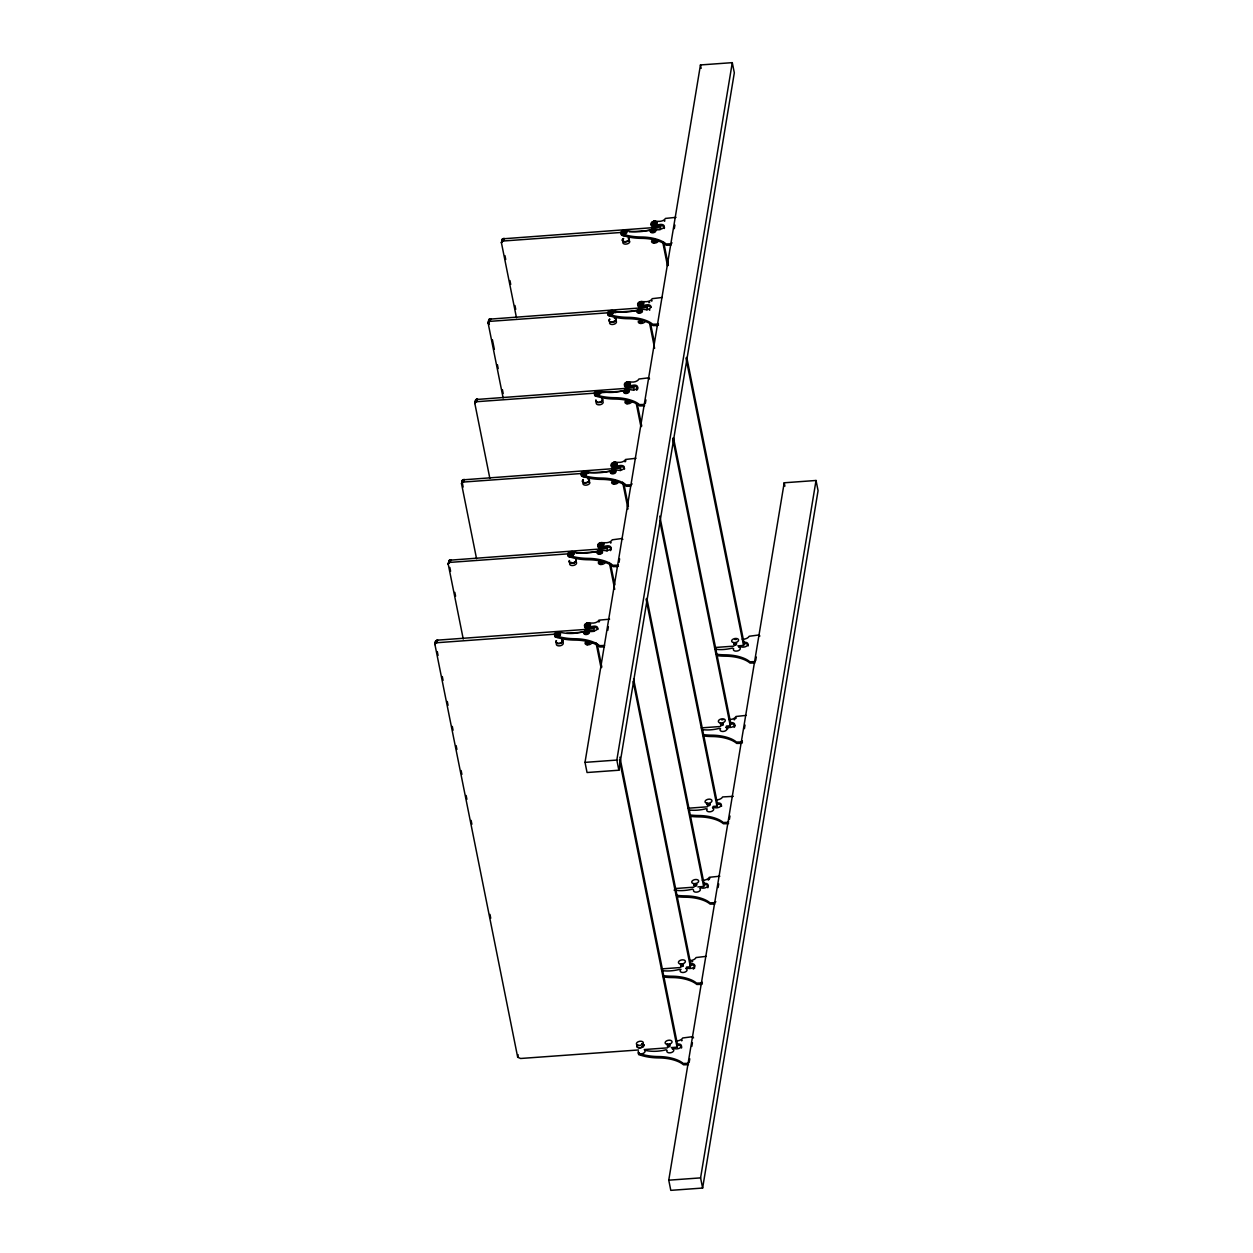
<?xml version="1.0" encoding="UTF-8"?>
<svg xmlns="http://www.w3.org/2000/svg" width="1253" height="1253" viewBox="0 0 1253 1253"><rect width="100%" height="100%" fill="white"/><g stroke="black" fill="none" stroke-linecap="round" stroke-linejoin="round"><path stroke-width="1.5" d="M638.435 1049.967L520.606 1058.487L517.693 1057.25L434.948 644.59L435.511 641.223L437.689 640.126L594.157 628.802L593.734 631.371L589.865 631.653M463.25 639.046L448.245 564.242L449.498 560.216L607.454 548.454L607.032 551.022M476.547 558.697L461.558 483.893L462.796 479.868L620.752 468.105L620.329 470.689M489.845 478.348L474.856 403.544L476.093 399.519L634.065 387.772L633.626 390.341M503.142 398L488.153 323.196L489.406 319.17L647.362 307.424L646.94 309.992M516.455 317.667L501.451 242.847L502.704 238.837L660.66 227.075L660.237 229.644L656.368 229.925M434.948 644.59L435.684 640.988M448.245 564.242L448.981 560.639M461.558 483.893L462.279 480.291M474.856 403.544L475.592 399.942M488.153 323.196L488.889 319.593M501.451 242.847L502.187 239.245M434.932 644.324L435.919 640.769M448.229 563.975L449.216 560.42M461.527 483.627L462.514 480.071M474.84 403.278L475.811 399.723M488.137 322.929L489.124 319.374M501.435 242.581L502.422 239.025M435.48 643.337L436.201 640.565M448.793 562.989L449.498 560.216M462.091 482.64L462.796 479.868M475.388 402.291L476.093 399.519M488.686 321.943L489.406 319.17M501.999 241.594L502.704 238.837M435.762 643.134L436.514 640.408M449.075 562.785L449.827 560.06M462.373 482.436L463.124 479.711M475.67 402.088L476.422 399.362M488.968 321.755L489.719 319.014M502.281 241.406L503.033 238.665M436.091 642.977L436.89 640.267M449.404 562.628L450.187 559.919M462.702 482.28L463.485 479.57M475.999 401.931L476.782 399.237M489.296 321.582L490.095 318.888M502.61 241.234L503.393 238.54M436.467 642.836L437.281 640.173M449.764 562.503L450.579 559.84M463.062 482.154L463.876 479.492M476.359 401.806L477.189 399.143M489.672 321.457L490.487 318.795M502.97 241.109L503.784 238.446M436.858 642.758L437.689 640.126M450.156 562.409L450.986 559.778M463.453 482.06L464.283 479.429M476.751 401.712L477.597 399.08M490.064 321.363L490.894 318.748M503.361 241.015L504.192 238.399M517.693 1057.25L518.115 1054.681M613.343 481.418L613.187 482.389A8.99 4.339 52.6 0 0 613.641 482.859L613.954 483.172A3.508 2.02 -11.3 0 0 615.239 483.078A9.194 1.864 -64.8 0 0 615.756 482.201L615.129 480.557L613.343 481.418L615.928 481.23M626.766 401.665L626.484 402.041A8.99 1.817 -64.8 0 0 626.766 401.665L627.142 400.302L626.484 402.041A8.99 4.339 52.6 0 0 626.939 402.511L627.252 402.824A3.508 2.02 -11.3 0 0 628.536 402.73A9.194 1.864 -64.8 0 0 629.069 401.853L628.442 400.208L628.583 401.54A8.99 4.339 52.6 0 0 629.069 401.853M640.064 321.316L639.782 321.692A8.99 1.817 -64.8 0 0 640.064 321.316L640.44 319.954L639.782 321.692A8.99 4.339 52.6 0 0 640.236 322.162L640.549 322.475A3.508 2.02 -11.3 0 0 641.849 322.381A9.194 1.864 -64.8 0 0 642.366 321.504L641.74 319.86L641.881 321.191A8.99 4.339 52.6 0 0 642.366 321.504M653.377 240.968L653.079 241.343A8.99 1.817 -64.8 0 0 653.377 240.968L653.753 239.605L653.079 241.343A8.99 4.339 52.6 0 0 653.533 241.813L653.847 242.127A3.508 2.02 -11.3 0 0 655.147 242.033A9.194 1.864 -64.8 0 0 655.664 241.156L655.82 240.184L655.147 242.033M613.469 482.013L613.187 482.389A8.99 1.817 -64.8 0 0 613.469 482.013L613.845 480.651M587.14 644.809L587.532 642.773L586.733 642.1L586.576 643.087A8.99 4.339 52.6 0 0 587.03 643.556L587.344 643.854A3.508 2.02 -11.3 0 0 588.644 643.776A9.194 1.864 -64.8 0 0 589.161 642.899L589.317 641.928L588.644 643.776M600.438 564.461L600.829 562.425L600.046 561.767L599.874 562.738A8.99 4.339 52.6 0 0 600.328 563.208L600.641 563.521A3.508 2.02 -11.3 0 0 601.941 563.427A9.194 1.864 -64.8 0 0 602.458 562.55L602.615 561.579M613.735 484.112L614.127 482.076M631.872 401.446A3.508 2.02 -11.3 0 1 627.033 403.764L626.641 401.07M640.346 323.415L639.938 320.721M653.643 243.066L653.252 240.372M615.129 480.557L615.286 481.888A8.99 4.339 52.6 0 0 615.756 482.201M655.037 239.511L655.178 240.842A8.99 4.339 52.6 0 0 655.664 241.156M601.941 563.427L601.659 562.002A3.508 2.02 -11.3 0 1 600.359 562.08L600.171 562.362A8.99 1.817 -64.8 0 1 599.874 562.738L600.171 562.362M615.239 483.078L615.427 481.982M628.536 402.73L629.225 400.882M641.849 322.381L642.523 320.533M585.01 762.372L700.458 64.952L732.285 62.65L734.321 72.815L618.872 770.219L587.046 772.521L585.01 762.372L616.836 760.07L732.285 62.65M607.768 630.4L608.378 626.766M619.029 562.362L619.624 558.838M645.342 403.435L645.937 399.911M674.286 228.657L674.881 225.039M667.614 1045.629L668.006 1044.266L668.1 1046.788A3.508 2.02 -11.3 0 0 669.4 1046.694L669.603 1046.349A8.99 1.817 -64.8 0 0 669.916 1045.816A9.194 4.432 52.6 0 1 669.118 1045.268A3.508 2.02 -11.3 0 1 667.818 1045.362L667.614 1045.629A8.99 1.817 -64.8 0 1 667.332 1046.004A8.99 4.339 52.6 0 0 667.786 1046.474M681.099 966.126A8.99 4.339 52.6 0 1 680.645 965.656A8.99 1.817 -64.8 0 0 680.927 965.28L681.303 963.933L681.413 966.439A3.508 2.02 -11.3 0 0 682.697 966.345L682.901 966A8.99 1.817 -64.8 0 0 683.214 965.468L683.386 964.497L682.901 966M696.214 885.652L696.684 884.148L696.527 885.119A8.99 1.817 -64.8 0 1 696.214 885.652L695.995 885.996A3.508 2.02 -11.3 0 1 694.71 886.09L693.943 885.307A8.99 1.817 -64.8 0 0 694.225 884.931L694.601 883.584M668.1 1046.788L667.504 1045.033M681.413 966.439L680.802 964.685M694.71 886.09L694.099 884.336L693.943 885.307A8.99 4.339 52.6 0 0 694.397 885.793M708.008 805.742L707.397 803.987L708.008 805.742A3.508 2.02 -11.3 0 0 709.308 805.648L709.511 805.303A8.99 1.817 -64.8 0 0 709.824 804.771L709.981 803.8L709.511 805.303M721.305 725.393L720.71 723.639L721.305 725.393A3.508 2.02 -11.3 0 0 722.605 725.299L722.809 724.954A8.99 1.817 -64.8 0 0 723.122 724.438L723.279 723.451L722.809 724.954M734.618 645.06L734.007 643.306L734.618 645.06A3.508 2.02 -11.3 0 0 735.903 644.966L736.106 644.606A8.99 1.817 -64.8 0 0 736.419 644.089L736.592 643.118M669.118 1045.268L669.29 1044.172L670.073 1044.845M683.214 965.468A9.194 4.432 52.6 0 1 682.415 964.92L682.587 963.839M696.527 885.119A9.194 4.432 52.6 0 1 695.713 884.571L695.901 883.49M671.279 1047.586L677.059 1047.163L677.497 1044.595L619.89 757.188M686.503 967.097L690.372 966.83L690.795 964.246L633.564 678.75M697.874 886.889L703.669 886.482L704.092 883.913L646.877 598.401M713.114 806.415L716.967 806.133L717.389 803.565L659.783 516.142M726.411 726.067L730.264 725.785L730.703 723.216L673.472 437.72M737.782 645.859L743.577 645.436L744 642.867L686.769 357.371M668.757 1180.185L784.206 482.781L816.032 480.479L818.068 490.628L702.62 1188.048L670.794 1190.35L668.757 1180.185L700.584 1177.883L816.032 480.479M689.181 1062.293L689.776 1058.785M691.813 1046.412L692.423 1042.778M718.126 887.531L718.721 883.898M729.387 819.493L729.966 815.985M744.423 728.651L745.018 725.017M755.7 660.566L756.279 657.042M488.607 320.095L489.343 324.464M461.997 480.792L463.124 487.072M733.287 796.344L722.605 796.939A5.419 3.132 -11.3 0 1 716.434 799.9M622.835 539.401L621.895 538.524L612.247 539.808A5.419 3.132 -11.3 0 1 605.246 542.721L602.098 542.69A3.477 2.005 -11.3 0 0 597.744 544.977A3.477 2.005 -11.3 0 0 601.315 546.778L606.327 545.963A4.918 2.835 -11.3 0 1 607.674 545.807A4.072 2.349 -11.3 0 1 610.916 548.141A4.072 2.349 -11.3 0 1 606.248 550.678A2.96 1.707 -11.3 0 1 605.246 550.631A19.766 11.418 -11.3 0 0 603.273 550.38A9.867 5.701 -11.3 0 0 597.9 550.975A29.853 17.244 -11.3 0 1 586.999 553.027A27.3 15.756 -11.3 0 1 579.857 552.965A24.653 14.237 -11.3 0 1 573.091 551.68A3.493 2.02 -11.3 0 0 568.752 552.448A3.493 2.02 -11.3 0 0 568.204 555.079L568.47 556.426A48.084 27.77 -11.3 0 0 588.08 559.746A42.743 24.684 -11.3 0 1 607.705 563.38A32.672 18.873 -11.3 0 1 613.093 566.638L617.29 566.56A1.613 0.94 -11.3 0 0 618.449 566.199M625.889 460.728L625.827 460.822A5.419 3.132 -11.3 0 1 625.043 461.84M736.106 644.606L734.791 643.964M669.603 1046.349L668.288 1045.707M613.563 481.872L613.657 481.747A3.508 2.02 -11.3 0 0 614.957 481.653L615.286 481.888M720.992 725.095A8.99 4.339 52.6 0 1 720.538 724.626A8.99 1.817 -64.8 0 0 720.82 724.25L721.023 723.968A3.508 2.02 -11.3 0 0 722.323 723.874A9.194 4.432 52.6 0 0 723.122 724.438M734.305 644.747A8.99 4.339 52.6 0 1 733.835 644.277A8.99 1.817 -64.8 0 0 734.133 643.901L734.321 643.619A3.508 2.02 -11.3 0 0 735.621 643.525A9.194 4.432 52.6 0 0 736.419 644.089M720.929 724.109L720.412 722.965M707.694 805.444A8.99 4.339 52.6 0 1 707.24 804.959A8.99 1.817 -64.8 0 0 707.522 804.598L707.726 804.316A3.508 2.02 -11.3 0 0 709.01 804.222A9.194 4.432 52.6 0 0 709.824 804.786M694.225 884.947L694.428 884.665A3.508 2.02 -11.3 0 0 695.713 884.571M681.021 965.155L681.115 965.014A3.508 2.02 -11.3 0 0 682.415 964.92M613.876 321.645L615.16 320.768M583.318 479.554A3.508 2.02 -11.3 0 0 583.6 482.421A3.508 2.02 -11.3 0 0 588.487 481.606L587.265 482.342M586.858 642.711L586.576 643.087A8.99 1.817 -64.8 0 0 586.858 642.711L587.062 642.429A3.508 2.02 -11.3 0 0 588.346 642.335L588.675 642.57A8.99 4.339 52.6 0 0 589.161 642.899M734.133 643.901L733.725 642.617M707.522 804.598L707.115 803.298M623.101 232.729L625.701 232.4L623.759 233.309L622.945 231.899A3.853 1.879 -78 0 1 623.587 231.147A3.853 3.117 0.3 0 1 624.887 230.975A3.853 1.237 64.7 0 1 625.529 231.554L625.701 232.4M652.97 223.081L655.554 222.736L653.612 223.661L652.797 222.235A3.853 1.879 -78 0 1 653.455 221.483A3.853 3.117 0.3 0 1 654.739 221.311A3.853 1.237 64.7 0 1 655.397 221.891L655.554 222.736M651.67 230.881L653.627 229.957L653.612 231.288L653.455 230.458A3.837 1.879 -78 0 1 654.097 229.706A3.853 1.237 64.7 0 0 653.455 229.127A3.853 3.117 0.3 0 0 652.155 229.283A3.853 1.879 -78 0 0 651.513 230.035L652.327 231.46L652.155 230.63A3.853 1.237 64.7 0 0 651.513 230.035M609.804 313.078L612.404 312.749L610.446 313.657L609.631 312.232A3.853 1.879 -78 0 1 610.289 311.496A3.853 3.117 0.3 0 1 611.589 311.324A3.853 1.237 64.7 0 1 612.231 311.903L612.404 312.749M642.256 303.085L642.084 302.239A3.853 1.237 64.7 0 0 641.442 301.66A3.853 3.117 0.3 0 0 640.142 301.832A3.853 1.879 -78 0 0 639.5 302.584L640.314 304.009L642.256 303.085L639.672 303.43A3.508 2.02 -11.3 0 0 638.936 303.915M640.972 310.885L638.372 311.23L638.2 310.384A3.853 1.879 -78 0 1 638.858 309.632A3.853 3.117 0.3 0 1 640.158 309.475A3.853 1.237 64.7 0 1 640.8 310.055L640.314 311.637L640.142 310.807A3.837 1.879 -78 0 1 640.8 310.055M596.506 393.426L599.106 393.097L597.148 394.006L596.334 392.581A3.853 1.879 -78 0 1 596.992 391.829A3.853 3.117 0.3 0 1 598.292 391.672A3.853 1.237 64.7 0 1 598.934 392.252L599.106 393.097M628.959 383.434L626.359 383.763L626.202 382.932A3.853 1.879 -78 0 1 626.845 382.181A3.853 3.117 0.3 0 1 628.145 382.008A3.853 1.237 64.7 0 1 628.787 382.588L628.301 384.185L628.145 383.34A3.837 1.879 -78 0 1 628.787 382.588M627.659 391.234L625.075 391.578L624.902 390.732A3.853 1.879 -78 0 1 625.56 389.981A3.853 3.117 0.3 0 1 626.845 389.808A3.853 1.237 64.7 0 1 627.502 390.403L627.017 391.985L626.845 391.155A3.837 1.879 -78 0 1 627.502 390.403A2.694 1.566 -11.3 0 0 623.806 392.236A2.694 1.566 -11.3 0 0 627.565 393.176A2.694 1.566 -11.3 0 0 628.239 390.466M583.209 473.775L585.793 473.43L583.851 474.354L583.037 472.929A3.853 1.879 -78 0 1 583.694 472.177A3.853 3.117 0.3 0 1 584.979 472.021A3.853 1.237 64.7 0 1 585.637 472.6L585.793 473.43M615.662 463.782L613.062 464.111L612.889 463.281A3.853 1.879 -78 0 1 613.547 462.529A3.853 3.117 0.3 0 1 614.847 462.357A3.853 1.237 64.7 0 1 615.489 462.937L615.004 464.534L614.831 463.688A3.837 1.879 -78 0 1 615.489 462.937M613.719 471.003L611.777 471.927L611.605 471.081A3.853 1.879 -78 0 1 612.247 470.329A3.853 3.117 0.3 0 1 613.547 470.157A3.853 1.237 64.7 0 1 614.189 470.736L614.362 471.582L613.547 470.157M569.896 554.124L572.496 553.779L570.554 554.703L569.739 553.278A3.853 1.879 -78 0 1 570.381 552.526A3.853 3.117 0.3 0 1 571.681 552.354A3.853 1.237 64.7 0 1 572.323 552.949L572.496 553.779M601.706 543.551L599.764 544.46L599.592 543.63A3.853 1.879 -78 0 1 600.25 542.878A3.853 3.117 0.3 0 1 601.534 542.706A3.853 1.237 64.7 0 1 602.192 543.285L602.348 544.131L601.534 542.706M600.422 551.351L598.464 552.275L598.308 551.43A3.853 1.879 -78 0 1 598.95 550.678A3.853 3.117 0.3 0 1 600.25 550.506A3.853 1.237 64.7 0 1 600.892 551.085L601.064 551.931L600.25 550.506M556.598 634.472L559.198 634.128L557.24 635.052L556.426 633.626A3.853 1.879 -78 0 1 557.084 632.875A3.853 3.117 0.3 0 1 558.384 632.702A3.853 1.237 64.7 0 1 559.026 633.298L559.198 634.128M586.467 624.808L589.051 624.48L588.879 623.634A3.853 1.237 64.7 0 0 588.237 623.054A3.853 3.117 0.3 0 0 586.937 623.211A3.853 1.879 -78 0 0 586.294 623.963L587.109 625.388L586.937 624.558A3.853 1.237 64.7 0 0 586.294 623.963M587.594 631.434A3.837 1.879 -78 0 0 586.937 632.185L587.109 633.031L585.167 632.624L587.767 632.279L587.594 631.434A3.853 1.237 64.7 0 0 586.952 630.854A3.853 3.117 0.3 0 0 585.652 631.026A9.867 5.701 -11.3 0 0 584.587 631.324A29.853 17.244 -11.3 0 1 573.702 633.36A27.3 15.756 -11.3 0 1 566.56 633.313A24.653 14.237 -11.3 0 1 559.793 632.029A3.493 2.02 -11.3 0 0 555.455 632.796A3.493 2.02 -11.3 0 0 554.891 635.412L555.173 636.775A48.084 27.77 -11.3 0 0 574.767 640.079A42.743 24.684 -11.3 0 1 594.408 643.729A32.672 18.873 -11.3 0 1 599.795 646.987L603.977 646.908A1.613 0.94 -11.3 0 0 604.479 646.814M709.84 878.306L709.574 878.651A5.419 3.132 -11.3 0 1 709.245 879.167M627.894 240.936L628.865 239.949L627.173 241.296L627.894 240.889M561.391 642.664L562.362 641.693L560.671 643.024L561.375 642.632M642.429 1046.944L643.4 1045.973L641.708 1047.304L642.413 1046.913M615.176 320.799L613.86 321.567M599.607 621.112L599.216 621.519A5.419 3.132 -11.3 0 1 598.887 622.036M654.786 226.746L659.798 225.932A4.918 2.835 -11.3 0 1 661.145 225.775A4.072 2.349 -11.3 0 1 664.247 228.5M641.489 307.095L646.501 306.265A4.918 2.835 -11.3 0 1 647.848 306.124A4.072 2.349 -11.3 0 1 650.996 307.361M628.192 387.443L633.204 386.613A4.918 2.835 -11.3 0 1 634.551 386.457A4.072 2.349 -11.3 0 1 637.636 389.182M614.878 467.776L619.89 466.962A4.918 2.835 -11.3 0 1 621.237 466.805A4.072 2.349 -11.3 0 1 624.495 469.155M601.581 548.125L606.593 547.31A4.918 2.835 -11.3 0 1 607.94 547.154A4.072 2.349 -11.3 0 1 611.198 549.503M588.284 628.473L593.295 627.659A4.918 2.835 -11.3 0 1 594.642 627.502A4.072 2.349 -11.3 0 1 597.963 629.46M630.588 486.211L626.39 486.289A32.672 18.873 -11.3 0 0 621.002 483.031A42.743 24.684 -11.3 0 0 601.377 479.398A48.084 27.77 -11.3 0 1 581.768 476.077L581.502 474.73A3.493 2.02 -11.3 0 1 582.065 472.099A3.493 2.02 -11.3 0 1 586.388 471.332A24.653 14.237 -11.3 0 0 593.155 472.616A27.3 15.756 -11.3 0 0 600.312 472.679A29.853 17.244 -11.3 0 0 611.198 470.627A9.867 5.701 -11.3 0 1 616.57 470.032A19.766 11.418 -11.3 0 1 618.543 470.282A2.96 1.707 -11.3 0 0 619.546 470.345A4.072 2.349 -11.3 0 0 624.229 467.792A4.072 2.349 -11.3 0 0 620.971 465.458A4.918 2.835 -11.3 0 0 619.624 465.615L614.612 466.429A3.477 2.005 -11.3 0 1 611.057 464.628A3.477 2.005 -11.3 0 1 615.411 462.341L618.543 462.373A5.419 3.132 -11.3 0 0 625.56 459.459L635.976 458.3M503.769 240.968L621.598 232.431M629.335 231.883L650.573 230.348M654.035 241.046L655.319 240.952M490.471 321.316L608.3 312.78M614.095 312.373L637.276 310.681M640.737 321.379L641.552 320.956A3.508 2.02 -11.3 0 1 640.267 321.05M477.174 401.665L595.003 393.129M600.798 392.706L623.978 391.03M627.424 401.727L628.254 401.305A3.508 2.02 -11.3 0 1 626.97 401.399M463.861 482.013L581.705 473.477M587.485 473.054L612.607 471.238M450.563 562.346L568.392 553.826M576.129 553.262L599.31 551.586M600.829 562.425L602.113 562.331A8.99 4.339 52.6 0 0 602.458 562.55M437.266 642.695L555.095 634.175M566.685 633.329L585.997 631.935M587.532 642.773L588.816 642.679M714.602 647.535L733.913 646.141M721.493 724.312L722.777 724.218M701.304 727.883L720.616 726.489M708.196 804.661L709.48 804.567M687.991 808.232L707.318 806.822M694.882 885.01L696.182 884.916M674.694 888.581L694.005 887.171M681.585 965.358L682.885 965.264M661.396 968.914L680.708 967.52M644.23 1049.544L667.41 1047.868M662.226 297.494L652.218 298.668A5.419 3.132 -11.3 0 1 645.154 301.691L642.006 301.644A3.477 2.005 -11.3 0 0 637.652 303.931A3.477 2.005 -11.3 0 0 641.223 305.732L646.235 304.918A4.918 2.835 -11.3 0 1 647.582 304.761A4.072 2.349 -11.3 0 1 650.824 307.11A4.072 2.349 -11.3 0 1 646.156 309.648A2.96 1.707 -11.3 0 1 645.138 309.585A19.766 11.418 -11.3 0 0 643.181 309.35A9.867 5.701 -11.3 0 0 637.793 309.93A29.853 17.244 -11.3 0 1 626.907 311.981A27.3 15.756 -11.3 0 1 619.765 311.934A24.653 14.237 -11.3 0 1 612.999 310.634A3.493 2.02 -11.3 0 0 608.66 311.402A3.493 2.02 -11.3 0 0 608.097 314.033L608.378 315.38A48.084 27.77 -11.3 0 0 627.972 318.701A42.743 24.684 -11.3 0 1 647.613 322.35A32.672 18.873 -11.3 0 1 653.001 325.592L657.183 325.514A1.613 0.94 -11.3 0 0 658.53 325.028M706.065 956.368L696.057 957.543A5.419 3.132 -11.3 0 1 689.823 960.581M693.567 1037.891L692.564 1036.685L682.697 1037.985A5.419 3.132 -11.3 0 1 675.696 1040.898M746.161 715.369L735.965 716.497A5.419 3.132 -11.3 0 1 728.901 719.52M609.741 319.327A3.508 2.02 -11.3 0 0 610.587 322.099A3.508 2.02 -11.3 0 0 615.442 320.925A3.508 2.02 -11.3 0 0 614.424 318.184L615.051 318.434M637.213 1045.425A3.508 2.02 -11.3 0 0 638.826 1047.868A3.508 2.02 -11.3 0 0 643.384 1046.443A3.508 2.02 -11.3 0 0 642.256 1043.859L643.556 1044.924M649.571 378.97L648.725 377.826L638.92 379.017A5.419 3.132 -11.3 0 1 631.857 382.04L628.708 381.993A3.477 2.005 -11.3 0 0 624.354 384.279A3.477 2.005 -11.3 0 0 627.91 386.081L632.922 385.266A4.918 2.835 -11.3 0 1 634.269 385.11A4.072 2.349 -11.3 0 1 637.526 387.443A4.072 2.349 -11.3 0 1 632.843 389.996A2.96 1.707 -11.3 0 1 631.841 389.934A19.766 11.418 -11.3 0 0 629.883 389.683A9.867 5.701 -11.3 0 0 624.495 390.278A29.853 17.244 -11.3 0 1 613.61 392.33A27.3 15.756 -11.3 0 1 606.452 392.267A24.653 14.237 -11.3 0 1 599.686 390.983A3.493 2.02 -11.3 0 0 595.363 391.75A3.493 2.02 -11.3 0 0 594.799 394.382L595.065 395.729A48.084 27.77 -11.3 0 0 614.675 399.049A42.743 24.684 -11.3 0 1 634.3 402.683A32.672 18.873 -11.3 0 1 639.688 405.941L643.885 405.862A1.613 0.94 -11.3 0 0 644.622 405.706M642.256 1043.874L643.572 1044.986M759.866 636.07L759.067 634.958L749.2 636.258A5.419 3.132 -11.3 0 1 742.199 639.171M676.009 217.349L665.453 218.429A5.419 3.132 -11.3 0 1 658.451 221.342L655.303 221.311A3.477 2.005 -11.3 0 0 650.949 223.598A3.477 2.005 -11.3 0 0 654.52 225.383L659.532 224.569A4.918 2.835 -11.3 0 1 660.879 224.412A4.072 2.349 -11.3 0 1 664.121 226.762A4.072 2.349 -11.3 0 1 659.454 229.299A2.96 1.707 -11.3 0 1 658.451 229.236A19.766 11.418 -11.3 0 0 656.478 229.001A9.867 5.701 -11.3 0 0 651.106 229.581A29.853 17.244 -11.3 0 1 640.205 231.633A27.3 15.756 -11.3 0 1 633.063 231.586A24.653 14.237 -11.3 0 1 626.296 230.286A3.493 2.02 -11.3 0 0 621.958 231.053A3.493 2.02 -11.3 0 0 621.41 233.684L621.676 235.031A48.084 27.77 -11.3 0 0 641.285 238.352A42.743 24.684 -11.3 0 1 660.911 242.001A32.672 18.873 -11.3 0 1 666.298 245.243L670.496 245.165A1.613 0.94 -11.3 0 0 670.981 245.087M719.848 876.207L709.308 877.288A5.419 3.132 -11.3 0 1 702.291 880.201M655.178 240.842L654.865 240.607A3.508 2.02 -11.3 0 1 653.565 240.701M609.584 619.186L598.95 620.157A5.419 3.132 -11.3 0 1 591.949 623.07L588.8 623.039A3.477 2.005 -11.3 0 0 584.446 625.325A3.477 2.005 -11.3 0 0 588.017 627.126L593.029 626.312A4.918 2.835 -11.3 0 1 594.376 626.155A4.072 2.349 -11.3 0 1 597.618 628.489A4.072 2.349 -11.3 0 1 592.951 631.026A2.96 1.707 -11.3 0 1 591.933 630.979A19.766 11.418 -11.3 0 0 589.975 630.729A9.867 5.701 -11.3 0 0 586.749 630.87M693.817 883.647L694.428 884.665M680.52 963.996L681.115 965.014M667.207 1044.344L667.818 1045.362M629.037 238.9L628.348 238.117L629.053 238.978M562.534 640.643L561.845 639.86L562.55 640.706M700.458 64.952L701.147 68.335M784.206 482.781L784.895 486.164M663.73 242.393L668.335 265.385M662.931 243.051L667.536 266.043M685.971 358.013L743.577 645.436M654.739 221.311L654.912 222.157M655.397 221.891A3.837 1.879 -78 0 0 654.739 222.642L654.912 223.488M653.455 221.483L653.612 222.329M652.797 222.235A3.853 1.237 64.7 0 1 653.439 222.815L653.612 223.661M654.097 229.706L654.27 230.552M653.455 229.127L653.627 229.957M652.155 229.283L652.327 230.129M650.808 324.668L654.27 341.912M649.618 323.399L654.614 348.318M672.657 438.362L730.264 725.785M641.442 301.66L641.614 302.506M642.084 302.239A3.837 1.879 -78 0 0 641.442 302.991L641.614 303.837M640.142 301.832L640.314 302.678M639.5 302.584A3.853 1.237 64.7 0 1 640.142 303.163L640.314 304.009M624.887 230.975L625.059 231.821M625.529 231.554A3.837 1.879 -78 0 0 624.887 232.306L625.043 233.152M640.158 309.475L640.314 310.305M623.587 231.147L623.759 231.977M622.945 231.899A3.853 1.237 64.7 0 1 623.587 232.478L623.759 233.309M638.858 309.632L639.03 310.478M638.2 310.384A3.853 1.237 64.7 0 1 638.842 310.963L639.014 311.809M637.511 405.017L641.74 426.083M636.32 403.748L640.925 426.74M659.751 520.637L716.967 806.133M628.145 382.008L628.317 382.854M626.845 382.181L627.017 383.011M626.202 382.932A3.853 1.237 64.7 0 1 626.845 383.512L627.017 384.358M611.589 311.324L611.762 312.154M612.231 311.903A3.837 1.879 -78 0 0 611.574 312.655L611.746 313.501M626.845 389.808L627.017 390.654M610.289 311.496L610.462 312.326M609.005 312.686A3.508 2.02 -11.3 0 1 609.678 312.326A3.853 1.237 64.7 0 1 610.289 312.827L610.446 313.657M625.56 389.981L625.717 390.826M624.902 390.732A3.853 1.237 64.7 0 1 625.545 391.312L625.717 392.158M623.822 483.439L628.442 506.431M622.631 482.186L628.019 509M646.062 599.059L703.669 886.482M614.847 462.357L615.004 463.203M613.547 462.529L613.719 463.359M612.999 463.297A2.694 1.566 -11.3 0 1 617.118 463.986A2.694 1.566 -11.3 0 1 613.25 465.991A2.694 1.566 -11.3 0 1 612.999 463.297A3.853 1.237 64.7 0 1 613.547 463.861L613.704 464.691M598.292 391.672L598.448 392.502M598.934 392.252A3.837 1.879 -78 0 0 598.276 393.003L598.448 393.834M614.189 470.736A3.837 1.879 -78 0 0 613.547 471.488L613.719 472.334L612.247 471.661A3.853 1.237 64.7 0 0 611.605 471.081M596.992 391.829L597.164 392.675M596.334 392.581A3.853 1.237 64.7 0 1 596.976 393.176L597.148 394.006M612.247 470.329L612.419 471.175M610.524 563.787L614.753 584.869M609.334 562.519L614.706 589.349M633.141 681.319L690.372 966.83M602.192 543.285A3.837 1.879 -78 0 0 601.534 544.037L601.706 544.883M600.25 542.878L600.406 543.708M599.592 543.63A3.853 1.237 64.7 0 1 600.234 544.209L600.406 545.039M584.979 472.021L585.151 472.851M585.637 472.6A3.837 1.879 -78 0 0 584.979 473.352L585.151 474.182M600.892 551.085A3.837 1.879 -78 0 0 600.25 551.837L600.406 552.683L598.95 552.009A3.853 1.237 64.7 0 0 598.308 551.43M583.694 472.177L583.851 473.023M583.037 472.929A3.853 1.237 64.7 0 1 583.679 473.509L583.851 474.354M598.95 550.678L599.122 551.524M597.227 644.136L601.832 667.129M596.036 642.867L601.033 667.786M619.452 759.757L677.059 1047.163M616.836 760.07L618.872 770.219M700.584 1177.883L702.62 1188.048M588.237 623.054L588.409 623.884M588.879 623.634A3.837 1.879 -78 0 0 588.237 624.386L588.409 625.216M586.937 623.211L587.109 624.057M571.681 552.354L571.854 553.199M572.323 552.949A3.837 1.879 -78 0 0 571.681 553.701L571.838 554.531M586.952 630.854L587.109 631.7M570.381 552.526L570.554 553.372M569.739 553.278A3.853 1.237 64.7 0 1 570.381 553.857L570.554 554.703M585.824 631.872L585.652 631.026A3.853 1.879 -78 0 0 584.994 631.778L585.167 632.624M584.994 631.778A3.853 1.237 64.7 0 1 585.652 632.358L585.809 633.204M504.959 255.628L505.726 259.465M509.955 280.562L510.723 284.4M514.952 305.497L515.719 309.334M558.384 632.702L558.556 633.548M559.026 633.298A3.837 1.879 -78 0 0 558.368 634.034L558.54 634.879M557.084 632.875L557.256 633.72M556.426 633.626A3.853 1.237 64.7 0 1 557.084 634.206L557.24 635.052M688.461 1064.564A1.613 0.94 -11.3 0 1 687.725 1064.737L683.527 1064.799A32.672 18.873 -11.3 0 0 678.155 1061.557A42.743 24.684 -11.3 0 0 658.514 1057.908A48.084 27.77 -11.3 0 1 638.92 1054.603L638.638 1053.24A48.084 27.77 -11.3 0 0 658.248 1056.561A42.743 24.684 -11.3 0 1 677.873 1060.21A32.672 18.873 -11.3 0 1 683.261 1063.452L687.458 1063.374A1.613 0.94 -11.3 0 0 688.617 1063.014M492.429 339.814L494.355 349.399M497.425 364.748L498.193 368.586M502.422 389.683L503.189 393.52M449.827 567.421L450.594 571.258M454.823 592.356L455.591 596.193M437.297 651.607L438.064 655.444M442.293 676.542L443.061 680.379M447.29 701.476L448.057 705.314M452.286 726.411L453.053 730.248M456.139 745.598L456.906 749.435M461.135 770.532L461.903 774.37M466.132 795.467L466.899 799.304M471.128 820.402L471.895 824.239M489.97 914.392L490.737 918.23M622.193 234.139A2.694 1.566 -11.3 0 1 622.068 232.729M623.587 232.478A3.853 3.117 0.3 0 1 624.887 232.306M628.489 237.882A3.508 2.02 -11.3 0 1 628.223 240.686A3.508 2.02 -11.3 0 1 623.54 241.39A3.508 2.02 -11.3 0 1 622.992 238.712M628.536 238.164A3.508 2.02 -11.3 0 1 628.051 241.109A3.508 2.02 -11.3 0 1 623.18 241.469A3.508 2.02 -11.3 0 1 623.665 238.509M625.874 235.329A3.508 2.02 -11.3 0 1 621.676 235.063A3.508 2.02 -11.3 0 1 622.224 232.4M629.695 241.171A3.508 2.02 -11.3 0 1 625.686 244.147A3.508 2.02 -11.3 0 1 623.383 241.328M652.672 222.376A2.694 1.566 -11.3 0 1 656.932 222.627A2.694 1.566 -11.3 0 1 653.956 224.992A2.694 1.566 -11.3 0 1 652.124 222.815M653.439 222.815A3.853 3.117 0.3 0 1 654.739 222.642M657.982 224.82A3.508 2.02 -11.3 0 1 657.214 225.759M656.823 226.041A3.508 2.02 -11.3 0 1 652.03 226.433A3.508 2.02 -11.3 0 1 652.249 223.567M651.717 230.004A2.694 1.566 -11.3 0 1 655.695 230.583A2.694 1.566 -11.3 0 1 652.531 232.807A2.694 1.566 -11.3 0 1 650.824 230.63M652.155 230.63A3.853 3.117 0.3 0 1 653.455 230.458M658.264 239.84A3.508 2.02 -11.3 0 1 654.692 243.098A3.508 2.02 -11.3 0 1 652.124 240.278M671.953 242.737A1.613 0.94 -11.3 0 1 670.214 243.818L666.142 243.975A32.672 18.873 -11.3 0 0 660.644 240.639A42.743 24.684 -11.3 0 0 641.003 236.989A48.084 27.77 -11.3 0 1 621.41 233.684M664.936 220.794A5.419 3.132 -11.3 0 1 664.372 221.264M735.01 639.516A3.508 2.02 -11.3 0 1 736.294 639.422M739.803 647.582A3.508 2.02 -11.3 0 1 737.015 651.043A3.508 2.02 -11.3 0 1 733.647 648.6M738.69 647.034A3.508 2.02 -11.3 0 1 739.113 647.174M754.917 661.38A1.613 0.94 -11.3 0 1 753.961 661.647L749.889 661.788A32.672 18.873 -11.3 0 0 744.392 658.467A42.743 24.684 -11.3 0 0 724.751 654.818A48.084 27.77 -11.3 0 1 716.371 654.223M754.964 662.837A1.613 0.94 -11.3 0 1 754.228 662.994L750.046 663.072A32.672 18.873 -11.3 0 0 744.658 659.83A42.743 24.684 -11.3 0 0 725.017 656.18A48.084 27.77 -11.3 0 1 716.638 655.585M743.546 643.744A4.918 2.835 -11.3 0 1 744.893 643.603A4.072 2.349 -11.3 0 1 748.151 645.937M743.546 642.35A4.918 2.835 -11.3 0 1 744.627 642.241A4.072 2.349 -11.3 0 1 747.869 644.575A4.072 2.349 -11.3 0 1 743.201 647.128A2.96 1.707 -11.3 0 1 742.183 647.065A19.766 11.418 -11.3 0 0 740.225 646.83A9.867 5.701 -11.3 0 0 739.176 646.799M732.707 648.005A29.853 17.244 -11.3 0 1 723.952 649.461A27.3 15.756 -11.3 0 1 716.81 649.399A24.653 14.237 -11.3 0 1 715.369 649.258M560.436 635.083A2.694 1.566 -11.3 0 1 559.339 635.96M556.927 636.367A2.694 1.566 -11.3 0 1 555.752 634.222A3.508 2.02 -11.3 0 0 555.016 636.649A3.508 2.02 -11.3 0 0 558.838 637.229M557.084 634.206A3.853 3.117 0.3 0 1 558.368 634.034M561.986 639.625A3.508 2.02 -11.3 0 1 561.877 642.303A3.508 2.02 -11.3 0 1 557.428 643.243A3.508 2.02 -11.3 0 1 556.128 640.863M562.033 639.891A3.508 2.02 -11.3 0 1 561.767 642.695A3.508 2.02 -11.3 0 1 557.084 643.4A3.508 2.02 -11.3 0 1 556.536 640.722M559.496 633.251A3.508 2.02 -11.3 0 1 560.075 633.36M563.02 642.617A3.508 2.02 -11.3 0 1 559.449 645.875A3.508 2.02 -11.3 0 1 556.88 643.055M562.002 641.912A3.508 2.02 -11.3 0 1 562.566 642.178M589.63 623.696A2.694 1.566 -11.3 0 1 589.536 626.108A2.694 1.566 -11.3 0 1 585.543 626.218A2.694 1.566 -11.3 0 1 586.89 623.775M586.937 624.558A3.853 3.117 0.3 0 1 588.237 624.386M591.04 627.189A3.508 2.02 -11.3 0 1 585.871 628.333A3.508 2.02 -11.3 0 1 585.824 625.231M586.827 631.308A2.694 1.566 -11.3 0 1 588.941 633.313A2.694 1.566 -11.3 0 1 584.587 634.237A2.694 1.566 -11.3 0 1 585.59 631.575M585.652 632.358A3.853 3.117 0.3 0 1 586.937 632.185M591.98 642.163A3.508 2.02 -11.3 0 1 587.641 644.841A3.508 2.02 -11.3 0 1 585.621 642.022M604.666 645.295A1.613 0.94 -11.3 0 1 603.711 645.546L599.514 645.624A32.672 18.873 -11.3 0 0 594.126 642.382A42.743 24.684 -11.3 0 0 574.5 638.732A48.084 27.77 -11.3 0 1 554.891 635.412M639.625 1053.601A2.694 1.566 -11.3 0 1 639.03 1052.771M642.366 1054.384A2.694 1.566 -11.3 0 1 640.361 1054.431M639.735 1054.18A2.694 1.566 -11.3 0 1 639.155 1053.1M642.194 1043.577A3.508 2.02 -11.3 0 1 643.337 1046.177A3.508 2.02 -11.3 0 1 638.764 1047.602A3.508 2.02 -11.3 0 1 637.15 1045.143M644.575 1050.359A3.508 2.02 -11.3 0 1 641.771 1053.804A3.508 2.02 -11.3 0 1 638.404 1051.377M673.534 1049.575A3.508 2.02 -11.3 0 1 670.23 1052.818A3.508 2.02 -11.3 0 1 667.129 1050.343M672.172 1048.777A3.508 2.02 -11.3 0 1 673.3 1049.325M682.18 1040.35A5.419 3.132 -11.3 0 1 681.601 1040.82M676.761 1044.125A4.918 2.835 -11.3 0 1 678.108 1043.984A4.072 2.349 -11.3 0 1 681.366 1046.318A4.072 2.349 -11.3 0 1 676.698 1048.855A2.96 1.707 -11.3 0 1 675.68 1048.808A19.766 11.418 -11.3 0 0 673.722 1048.557A9.867 5.701 -11.3 0 0 672.657 1048.526M677.309 1045.441A4.918 2.835 -11.3 0 1 678.39 1045.331A4.072 2.349 -11.3 0 1 681.475 1048.056M666.204 1049.748A29.853 17.244 -11.3 0 1 657.449 1051.189A27.3 15.756 -11.3 0 1 650.307 1051.142A24.653 14.237 -11.3 0 1 644.794 1050.218M638.92 1054.603A3.493 2.02 -11.3 0 1 638.529 1053.037M585.934 475.263A2.694 1.566 -11.3 0 1 585.167 475.545M584.337 475.686A2.694 1.566 -11.3 0 1 582.817 475.498M581.987 474.762A2.694 1.566 -11.3 0 1 582.019 474.026M583.679 473.509A3.853 3.117 0.3 0 1 584.979 473.352M588.205 478.74A3.508 2.02 -11.3 0 1 588.487 481.606M587.97 478.912A3.508 2.02 -11.3 0 1 588.691 481.747A3.508 2.02 -11.3 0 1 583.741 482.718A3.508 2.02 -11.3 0 1 583.365 479.821M584.9 476.641A3.508 2.02 -11.3 0 1 581.58 475.921A3.508 2.02 -11.3 0 1 582.112 473.603M587.015 472.788A3.508 2.02 -11.3 0 1 587.391 472.961M589.63 481.919A3.508 2.02 -11.3 0 1 586.326 485.146A3.508 2.02 -11.3 0 1 583.225 482.687M613.547 463.861A3.853 3.117 0.3 0 1 614.831 463.688M617.306 466.805A3.508 2.02 -11.3 0 1 612.419 467.62A3.508 2.02 -11.3 0 1 612.137 464.753M612.811 464.315A3.508 2.02 -11.3 0 1 613.469 464.033M614.596 470.705A2.694 1.566 -11.3 0 1 615.051 473.086A2.694 1.566 -11.3 0 1 610.931 473.383A2.694 1.566 -11.3 0 1 612.2 470.877M612.247 471.661A3.853 3.117 0.3 0 1 613.547 471.488M618.575 481.794A3.508 2.02 -11.3 0 1 613.986 484.144A3.508 2.02 -11.3 0 1 612.216 481.324M632.045 483.783A1.613 0.94 -11.3 0 1 630.322 484.864L626.124 484.927A32.672 18.873 -11.3 0 0 620.736 481.685A42.743 24.684 -11.3 0 0 601.095 478.035A48.084 27.77 -11.3 0 1 581.502 474.73M587.908 473.054A24.653 14.237 -11.3 0 1 586.655 472.679M699.894 888.628A3.508 2.02 -11.3 0 1 697.373 892.026A3.508 2.02 -11.3 0 1 693.551 889.975M715.792 901.612A1.613 0.94 -11.3 0 1 714.053 902.677L709.981 902.833A32.672 18.873 -11.3 0 0 704.484 899.513A42.743 24.684 -11.3 0 0 684.843 895.864A48.084 27.77 -11.3 0 1 676.463 895.269M714.821 903.946A1.613 0.94 -11.3 0 1 714.335 904.039L710.138 904.118A32.672 18.873 -11.3 0 0 704.75 900.86A42.743 24.684 -11.3 0 0 685.125 897.211A48.084 27.77 -11.3 0 1 676.73 896.631M708.775 879.669A5.419 3.132 -11.3 0 1 708.211 880.123M703.638 884.79A4.918 2.835 -11.3 0 1 704.985 884.634A4.072 2.349 -11.3 0 1 707.82 887.735M703.638 883.396A4.918 2.835 -11.3 0 1 704.719 883.287A4.072 2.349 -11.3 0 1 707.976 885.62A4.072 2.349 -11.3 0 1 703.293 888.158A2.96 1.707 -11.3 0 1 702.291 888.111A19.766 11.418 -11.3 0 0 700.317 887.86M692.815 889.05A29.853 17.244 -11.3 0 1 684.06 890.491A27.3 15.756 -11.3 0 1 676.902 890.444A24.653 14.237 -11.3 0 1 674.051 890.1M612.169 314.738A2.694 1.566 -11.3 0 1 609.757 314.91M610.289 312.827A3.853 3.117 0.3 0 1 611.574 312.655M614.518 317.949A3.508 2.02 -11.3 0 1 615.317 320.721A3.508 2.02 -11.3 0 1 610.477 321.817A3.508 2.02 -11.3 0 1 609.694 319.061M612.044 315.834A3.508 2.02 -11.3 0 1 608.457 315.474A3.508 2.02 -11.3 0 1 608.394 313.203M615.771 320.799A3.508 2.02 -11.3 0 1 613.939 324.245A3.508 2.02 -11.3 0 1 609.553 322.647M640.142 303.163A3.853 3.117 0.3 0 1 641.442 302.991M643.525 306.39A3.508 2.02 -11.3 0 1 639.03 306.922A3.508 2.02 -11.3 0 1 638.419 304.354M642.256 310.634A2.694 1.566 -11.3 0 1 640.863 312.827A2.694 1.566 -11.3 0 1 637.401 312.577A2.694 1.566 -11.3 0 1 638.419 310.352M639.202 310.071A2.694 1.566 -11.3 0 1 641.536 310.118M638.842 310.963A3.853 3.117 0.3 0 1 640.142 310.807M645.185 321.113A3.508 2.02 -11.3 0 1 641.113 323.462A3.508 2.02 -11.3 0 1 638.388 321.269M658.405 323.54A1.613 0.94 -11.3 0 1 656.917 324.167L652.719 324.245A32.672 18.873 -11.3 0 0 647.331 320.987A42.743 24.684 -11.3 0 0 627.706 317.338A48.084 27.77 -11.3 0 1 608.097 314.033M652.093 300.642A5.419 3.132 -11.3 0 1 651.638 301.143M649.649 302.38A5.419 3.132 -11.3 0 1 648.835 302.678M649.915 309.914A4.072 2.349 -11.3 0 1 649.43 310.211M615.834 312.67A24.653 14.237 -11.3 0 1 614.518 312.357M721.697 719.864A3.508 2.02 -11.3 0 1 722.997 719.77M726.192 727.711A3.508 2.02 -11.3 0 1 725.973 730.483A3.508 2.02 -11.3 0 1 721.336 731.251A3.508 2.02 -11.3 0 1 720.6 728.635M742.387 740.915A1.613 0.94 -11.3 0 1 740.664 741.995L736.466 742.058A32.672 18.873 -11.3 0 0 731.079 738.816A42.743 24.684 -11.3 0 0 711.453 735.166A48.084 27.77 -11.3 0 1 703.058 734.571M742.418 742.716A1.613 0.94 -11.3 0 1 740.93 743.342L736.733 743.421A32.672 18.873 -11.3 0 0 731.36 740.163A42.743 24.684 -11.3 0 0 711.72 736.529A48.084 27.77 -11.3 0 1 703.34 735.934M736.169 717.953A5.419 3.132 -11.3 0 1 735.84 718.47M734.806 719.426A5.419 3.132 -11.3 0 1 734.148 719.848M729.966 722.746A4.918 2.835 -11.3 0 1 731.313 722.589A4.072 2.349 -11.3 0 1 734.571 724.923A4.072 2.349 -11.3 0 1 729.904 727.476A2.96 1.707 -11.3 0 1 728.886 727.413A19.766 11.418 -11.3 0 0 726.928 727.163A9.867 5.701 -11.3 0 0 725.863 727.147M730.248 724.093A4.918 2.835 -11.3 0 1 731.595 723.936A4.072 2.349 -11.3 0 1 734.869 725.534M734.9 725.91A4.072 2.349 -11.3 0 1 734.086 727.398M727.194 728.526A19.766 11.418 -11.3 0 1 727.993 728.604M719.41 728.353A29.853 17.244 -11.3 0 1 710.655 729.81A27.3 15.756 -11.3 0 1 703.513 729.747A24.653 14.237 -11.3 0 1 702.072 729.606M599.592 394.726A2.694 1.566 -11.3 0 1 596.459 395.259M595.833 395.008A2.694 1.566 -11.3 0 1 595.238 394.178M596.976 393.176A3.853 3.117 0.3 0 1 598.276 393.003M601.879 398.579A3.508 2.02 -11.3 0 1 599.936 402.15A3.508 2.02 -11.3 0 1 595.848 400.161M601.941 398.846A3.508 2.02 -11.3 0 1 599.811 402.464A3.508 2.02 -11.3 0 1 596.021 400.208M598.198 396.293A3.508 2.02 -11.3 0 1 594.658 394.178M600.688 392.628A3.508 2.02 -11.3 0 1 601.001 392.847M602.207 400.991A3.508 2.02 -11.3 0 1 602.16 403.858A3.508 2.02 -11.3 0 1 597.336 404.547A3.508 2.02 -11.3 0 1 597.117 401.712M626.782 382.729A2.694 1.566 -11.3 0 1 630.416 383.716A2.694 1.566 -11.3 0 1 626.813 385.673A2.694 1.566 -11.3 0 1 625.764 383.293M626.845 383.512A3.853 3.117 0.3 0 1 628.145 383.34M630.619 386.457A3.508 2.02 -11.3 0 1 626.343 387.443A3.508 2.02 -11.3 0 1 624.714 385.282M625.545 391.312A3.853 3.117 0.3 0 1 626.845 391.155M627.033 403.764A3.508 2.02 -11.3 0 1 625.842 400.678M644.575 404.249A1.613 0.94 -11.3 0 1 643.619 404.515L639.422 404.578A32.672 18.873 -11.3 0 0 634.034 401.336A42.743 24.684 -11.3 0 0 614.409 397.687A48.084 27.77 -11.3 0 1 594.799 394.382M637.041 389.918A4.072 2.349 -11.3 0 1 636.618 390.263M712.518 807.872A3.508 2.02 -11.3 0 1 712.91 810.628A3.508 2.02 -11.3 0 1 708.18 811.646A3.508 2.02 -11.3 0 1 707.287 808.984M728.698 821.843A1.613 0.94 -11.3 0 1 727.366 822.344L723.279 822.485A32.672 18.873 -11.3 0 0 717.781 819.164A42.743 24.684 -11.3 0 0 698.156 815.515A48.084 27.77 -11.3 0 1 689.761 814.92M728.588 823.44A1.613 0.94 -11.3 0 1 727.633 823.691L723.435 823.769A32.672 18.873 -11.3 0 0 718.047 820.511A42.743 24.684 -11.3 0 0 698.422 816.878A48.084 27.77 -11.3 0 1 690.043 816.283M716.669 803.095A4.918 2.835 -11.3 0 1 718.016 802.938A4.072 2.349 -11.3 0 1 721.274 805.272A4.072 2.349 -11.3 0 1 716.591 807.809A2.96 1.707 -11.3 0 1 715.588 807.762A19.766 11.418 -11.3 0 0 713.615 807.512A9.867 5.701 -11.3 0 0 712.565 807.48M716.935 804.442A4.918 2.835 -11.3 0 1 718.298 804.285A4.072 2.349 -11.3 0 1 721.603 806.243M706.112 808.702A29.853 17.244 -11.3 0 1 697.357 810.158A27.3 15.756 -11.3 0 1 690.199 810.096A24.653 14.237 -11.3 0 1 688.758 809.955M573.952 553.983A2.694 1.566 -11.3 0 1 573.874 554.484M573.279 555.22A2.694 1.566 -11.3 0 1 572.261 555.768M570.616 556.05A2.694 1.566 -11.3 0 1 568.987 555.533M569.958 553.246A2.694 1.566 -11.3 0 1 570.726 552.965M570.381 553.857A3.853 3.117 0.3 0 1 571.681 553.701M575.754 559.668A3.508 2.02 -11.3 0 1 572.621 562.973A3.508 2.02 -11.3 0 1 569.426 560.514M575.644 559.762A3.508 2.02 -11.3 0 1 572.856 563.224A3.508 2.02 -11.3 0 1 569.473 560.796M571.603 556.99A3.508 2.02 -11.3 0 1 568.236 554.562M570.146 553.215A3.508 2.02 -11.3 0 1 570.929 552.996M573.279 552.996A3.508 2.02 -11.3 0 1 573.717 553.137M575.863 561.83A3.508 2.02 -11.3 0 1 575.221 564.774A3.508 2.02 -11.3 0 1 570.397 565.072A3.508 2.02 -11.3 0 1 570.914 562.127M603.21 543.489A2.694 1.566 -11.3 0 1 602.834 545.775A2.694 1.566 -11.3 0 1 599.091 546.042A2.694 1.566 -11.3 0 1 599.467 543.771M601.424 543.16A2.694 1.566 -11.3 0 1 602.223 543.175M600.234 544.209A3.853 3.117 0.3 0 1 601.534 544.037M604.338 546.856A3.508 2.02 -11.3 0 1 599.717 548.141A3.508 2.02 -11.3 0 1 598.323 545.619M600.939 550.991A2.694 1.566 -11.3 0 1 601.753 553.434A2.694 1.566 -11.3 0 1 597.43 553.544A2.694 1.566 -11.3 0 1 599.701 551.022M598.95 552.009A3.853 3.117 0.3 0 1 600.25 551.837M605.293 561.83A3.508 2.02 -11.3 0 1 601.221 564.492A3.508 2.02 -11.3 0 1 598.652 561.986M618.356 564.711A1.613 0.94 -11.3 0 1 617.009 565.213L612.811 565.275A32.672 18.873 -11.3 0 0 607.439 562.033A42.743 24.684 -11.3 0 0 587.798 558.384A48.084 27.77 -11.3 0 1 568.204 555.079M611.166 542.643A5.419 3.132 -11.3 0 1 610.493 543.066M610.775 550.255A4.072 2.349 -11.3 0 1 610.446 550.615M685.908 968.569A3.508 2.02 -11.3 0 1 686.19 971.42A3.508 2.02 -11.3 0 1 681.303 972.234A3.508 2.02 -11.3 0 1 681.021 969.368M702.369 982.258A1.613 0.94 -11.3 0 1 700.756 983.025L696.558 983.104A32.672 18.873 -11.3 0 0 691.186 979.862A42.743 24.684 -11.3 0 0 671.545 976.212A48.084 27.77 -11.3 0 1 663.166 975.617M702.369 983.887A1.613 0.94 -11.3 0 1 701.022 984.388L696.84 984.466A32.672 18.873 -11.3 0 0 691.452 981.209A42.743 24.684 -11.3 0 0 671.812 977.559A48.084 27.77 -11.3 0 1 663.432 976.964M692.674 961.537A5.419 3.132 -11.3 0 1 691.828 961.756M690.074 963.792A4.918 2.835 -11.3 0 1 691.421 963.635A4.072 2.349 -11.3 0 1 694.663 965.969A4.072 2.349 -11.3 0 1 689.996 968.506A2.96 1.707 -11.3 0 1 688.978 968.459A19.766 11.418 -11.3 0 0 687.02 968.209A9.867 5.701 -11.3 0 0 685.971 968.177M690.34 965.139A4.918 2.835 -11.3 0 1 691.687 964.982A4.072 2.349 -11.3 0 1 694.835 966.22M694.773 967.708A4.072 2.349 -11.3 0 1 694.522 968.083M693.77 968.773A4.072 2.349 -11.3 0 1 693.269 969.086M679.502 969.399A29.853 17.244 -11.3 0 1 670.747 970.84A27.3 15.756 -11.3 0 1 663.604 970.793A24.653 14.237 -11.3 0 1 662.164 970.652M602.27 400.647L600.579 401.994L602.27 400.647M575.66 561.344L573.968 562.691L575.66 561.344M623.18 234.029A2.694 1.566 -11.3 0 0 627.048 232.024A2.694 1.566 -11.3 0 0 622.929 231.335A2.694 1.566 -11.3 0 0 623.18 234.029M653.048 224.365A2.694 1.566 -11.3 0 0 656.901 222.361A2.694 1.566 -11.3 0 0 652.782 221.671A2.694 1.566 -11.3 0 0 653.048 224.365M651.748 232.181A2.694 1.566 -11.3 0 0 655.617 230.16A2.694 1.566 -11.3 0 0 651.482 229.471A2.694 1.566 -11.3 0 0 651.748 232.181M733.553 642.585A3.508 2.02 -11.3 0 0 738.581 639.97A3.508 2.02 -11.3 0 0 733.209 639.077A3.508 2.02 -11.3 0 0 733.553 642.585M556.677 635.757A2.694 1.566 -11.3 0 0 560.545 633.752A2.694 1.566 -11.3 0 0 556.41 633.063A2.694 1.566 -11.3 0 0 556.677 635.757M586.529 626.108A2.694 1.566 -11.3 0 0 590.398 624.088A2.694 1.566 -11.3 0 0 586.279 623.399A2.694 1.566 -11.3 0 0 586.529 626.108M585.245 633.908A2.694 1.566 -11.3 0 0 589.098 631.904A2.694 1.566 -11.3 0 0 584.979 631.214A2.694 1.566 -11.3 0 0 585.245 633.908M638.325 1045.362A3.508 2.02 -11.3 0 0 643.337 1042.747A3.508 2.02 -11.3 0 0 637.981 1041.854A3.508 2.02 -11.3 0 0 638.325 1045.362M667.05 1044.329A3.508 2.02 -11.3 0 0 672.062 1041.713A3.508 2.02 -11.3 0 0 666.706 1040.82A3.508 2.02 -11.3 0 0 667.05 1044.329M583.287 475.075A2.694 1.566 -11.3 0 0 587.14 473.054A2.694 1.566 -11.3 0 0 583.021 472.365A2.694 1.566 -11.3 0 0 583.287 475.075M613.14 465.411A2.694 1.566 -11.3 0 0 616.993 463.406A2.694 1.566 -11.3 0 0 612.874 462.717A2.694 1.566 -11.3 0 0 613.14 465.411M611.84 473.211A2.694 1.566 -11.3 0 0 615.709 471.206A2.694 1.566 -11.3 0 0 611.589 470.517A2.694 1.566 -11.3 0 0 611.84 473.211M693.645 883.631A3.508 2.02 -11.3 0 0 698.673 881.016A3.508 2.02 -11.3 0 0 693.316 880.123A3.508 2.02 -11.3 0 0 693.645 883.631M609.882 314.378A2.694 1.566 -11.3 0 0 613.751 312.357A2.694 1.566 -11.3 0 0 609.616 311.684A2.694 1.566 -11.3 0 0 609.882 314.378M639.86 305.293A2.694 1.566 -11.3 0 0 643.713 303.289A2.694 1.566 -11.3 0 0 639.594 302.599A2.694 1.566 -11.3 0 0 639.86 305.293M639.735 304.714A2.694 1.566 -11.3 0 0 643.603 302.709A2.694 1.566 -11.3 0 0 639.484 302.02A2.694 1.566 -11.3 0 0 639.735 304.714M638.45 312.53A2.694 1.566 -11.3 0 0 642.303 310.509A2.694 1.566 -11.3 0 0 638.184 309.82A2.694 1.566 -11.3 0 0 638.45 312.53M720.256 722.934A3.508 2.02 -11.3 0 0 725.268 720.318A3.508 2.02 -11.3 0 0 719.911 719.426A3.508 2.02 -11.3 0 0 720.256 722.934M596.585 394.726A2.694 1.566 -11.3 0 0 600.438 392.706A2.694 1.566 -11.3 0 0 596.318 392.017A2.694 1.566 -11.3 0 0 596.585 394.726M626.437 385.063A2.694 1.566 -11.3 0 0 630.306 383.058A2.694 1.566 -11.3 0 0 626.171 382.369A2.694 1.566 -11.3 0 0 626.437 385.063M625.153 392.862A2.694 1.566 -11.3 0 0 629.006 390.858A2.694 1.566 -11.3 0 0 624.887 390.169A2.694 1.566 -11.3 0 0 625.153 392.862M706.958 803.283A3.508 2.02 -11.3 0 0 711.97 800.667A3.508 2.02 -11.3 0 0 706.614 799.774A3.508 2.02 -11.3 0 0 706.958 803.283M569.974 555.408A2.694 1.566 -11.3 0 0 573.843 553.403A2.694 1.566 -11.3 0 0 569.723 552.714A2.694 1.566 -11.3 0 0 569.974 555.408M599.842 545.76A2.694 1.566 -11.3 0 0 603.695 543.739A2.694 1.566 -11.3 0 0 599.576 543.066A2.694 1.566 -11.3 0 0 599.842 545.76M598.542 553.56A2.694 1.566 -11.3 0 0 602.411 551.555A2.694 1.566 -11.3 0 0 598.276 550.866A2.694 1.566 -11.3 0 0 598.542 553.56M680.348 963.98A3.508 2.02 -11.3 0 0 685.375 961.364A3.508 2.02 -11.3 0 0 680.003 960.471A3.508 2.02 -11.3 0 0 680.348 963.98"/></g></svg>
